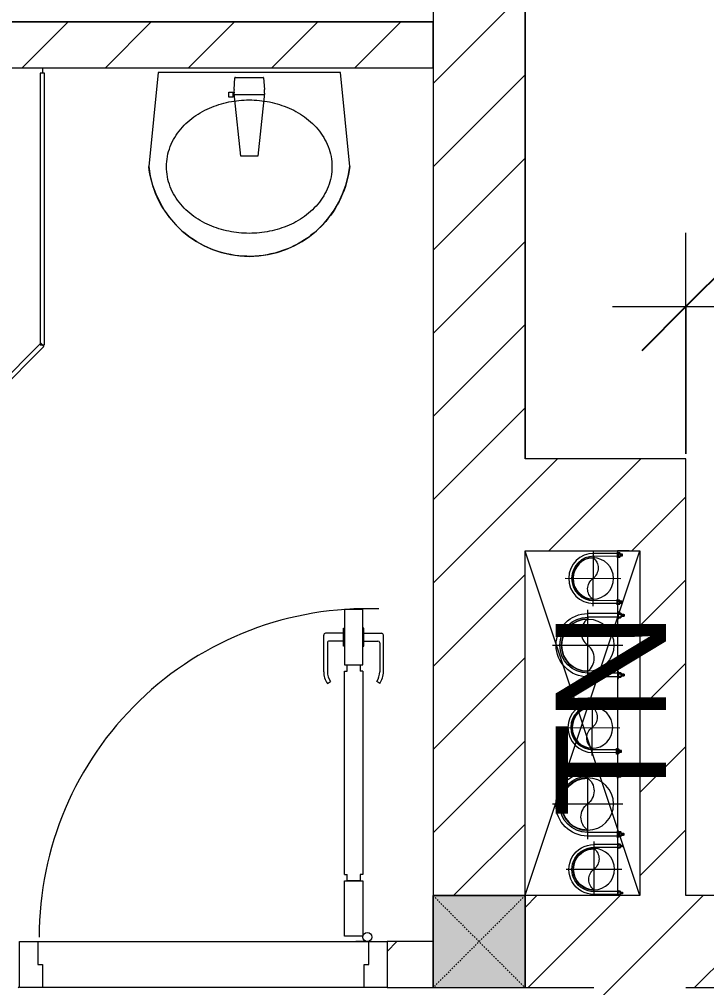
# Model space of a CAD drawing. Header units: millimetres. Extents: x 962 to 239635, y -15958 to 82755.
# Drawn here: x 102703 to 104199, y 20337 to 22442 of the extents above; entities that cross this region are included whole.
import ezdxf

# ---------------------------------------------------------------- set-up
doc = ezdxf.new("R2010")
doc.units = ezdxf.units.MM
doc.linetypes.add('Dash', pattern=[6, 3, -3])
doc.linetypes.add('IMPORT-CENTER _2_', pattern=[40.64, 25.4, -5.08, 5.08, -5.08])
for name, color, linetype, lineweight in [('0-1', 7, 'Continuous', 5), ('0-2', 250, 'Continuous', 9), ('A-ANNO-DIMS', 211, 'Continuous', 9), ('A-ANNO-DIMS-160', 211, 'Continuous', 9), ('A-DETL-GENF-1', 9, 'Continuous', 9), ('A-DOOR-1', 254, 'Continuous', 9), ('A-DOOR-2', 9, 'Continuous', 9), ('A-FLOR', 192, 'Continuous', 9), ('A-FLOR-1', 250, 'Continuous', 9), ('A-FLOR-2', 9, 'Continuous', 9), ('A-GLAZ-CURT-1', 254, 'Continuous', 9), ('A-GLAZ-CURT-2', 9, 'Continuous', 9), ('A-WALL', 113, 'Continuous', 9), ('A-WALL-1', 253, 'Continuous', 18), ('A-WALL-2', 9, 'Continuous', 9), ('A-WALL-3', 113, 'Continuous', 18), ('A-WALL-PATT-1', 10, 'Continuous', 9), ('A-WALL-PATT-2', 111, 'Continuous', 9), ('G-ANNO-TEXT-1', 7, 'Continuous', 9), ('G-IMPT', 8, 'Continuous', 9), ('G-IMPT-2', 8, 'IMPORT-CENTER _2_', 9), ('M-EQPM', 50, 'Continuous', 9), ('P-SANR-FIXT-1', 254, 'Continuous', 9), ('S-COLS', 52, 'Continuous', 9), ('S-COLS-1', 52, 'Continuous', 5), ('S-COLS-5', 52, 'Dash', 9), ('S-COLS-6', 52, 'Continuous', 18), ('S-COLS-HDLN', 52, 'Dash', 9)]:
    doc.layers.add(name, color=color, linetype=linetype, lineweight=lineweight)
doc.styles.add('Arial_10', font='arial_0.ttf', dxfattribs={"height": 240})
doc.styles.add('UTM Avo', font='UTM Avo.ttf', dxfattribs={"width": 0.9, "height": 400})
doc.dimstyles.new('1_Dim_chi_tiet_2_5', dxfattribs={"dimscale": 304.8, "dimtxt": 399.720379, "dimasz": 0.629921, "dimexe": 0.524934, "dimexo": 0.0625, "dimgap": 0.052493, "dimtad": 1, "dimdec": 0, "dimrnd": 5, "dimzin": 0, "dimdsep": 46, "dimtxsty": 'UTM Avo', "dimblk1": 'OBLIQUE', "dimblk2": 'OBLIQUE', "dimsah": 1, "dimcen": 0.09, "dimdle": 0.524934, "dimazin": 0, "dimtfac": 1, "dimtdec": 4, "dimtix": 1, "dimtmove": 0, "dimatfit": 3, "dimfxl": 1.049869, "dimfxlon": 1, "dimtvp": 1, "dimtolj": 1, "dimtzin": 0, "dimarcsym": 2})
doc.dimstyles.new('1_Dim_chi_tiet_2_5_1', dxfattribs={"dimscale": 304.8, "dimtxt": 399.720379, "dimasz": 0.629921, "dimexe": 0.524934, "dimexo": 0.0625, "dimgap": 0.052493, "dimtad": 1, "dimdec": 0, "dimrnd": 5, "dimzin": 0, "dimdsep": 46, "dimtxsty": 'UTM Avo', "dimblk1": 'OBLIQUE', "dimblk2": 'OBLIQUE', "dimsah": 1, "dimcen": 0.09, "dimdle": 0.524934, "dimazin": 0, "dimtfac": 1, "dimtdec": 4, "dimtix": 1, "dimtmove": 0, "dimatfit": 3, "dimfxl": 1.049869, "dimfxlon": 1, "dimtvp": 1, "dimtolj": 1, "dimtzin": 0, "dimarcsym": 2})
pattern_1 = [(45, (0, 0), (-90.50967, 90.50967), [])]
pattern_2 = [(45, (61750.9, 0), (-90.50967, 90.50967), [])]

# ---------------------------------------------------------------- blocks, each defined once
blk = doc.blocks.new('NCV_TKTC_KET CAU_rvt-1-TKCS_MB TẦNG 2')
at = {"layer": 'A-FLOR-1'}
blk.add_line((42052.7, 20536.9), (42052.7, 21286.9), dxfattribs=at)
blk = doc.blocks.new('DOOR_CW_01 CANH MO-PANEL KINH - DIG_02-800x2200-CỬA NHÔM KÍNH-401063-TKCS_MB TẦNG 2')
at = {"layer": 'A-DETL-GENF-1'}
for p, q in [((-347, -182), (-347, -62)), ((-347, -62), (-307, -62)), ((-307, -62), (-307, -182)), ((-307, -182), (-347, -182)), ((-341, -196), (-341, -182)), ((-341, -182), (-313, -182)), ((-313, -182), (-313, -196)), ((-347, -196), (-341, -196)), ((-347, -638), (-347, -196)), ((-307, -196), (-313, -196)), ((-307, -196), (-307, -638)), ((-383.9, -611.2), (-377.3, -615.8)), ((-270.1, -611.2), (-276.7, -615.8)), ((-392, -637), (-392, -716.5)), ((-384, -699.5), (-384, -637)), ((-347, -638), (-341, -638)), ((-307, -652), (-347, -652)), ((-347, -652), (-347, -772)), ((-341, -652), (-341, -638)), ((-313, -652), (-341, -652)), ((-307, -638), (-313, -638)), ((-313, -638), (-313, -652)), ((-307, -772), (-307, -652)), ((-270, -699.5), (-270, -637)), ((-262, -637), (-262, -716.5)), ((-349, -692.2), (-349, -731.8)), ((-347, -692.2), (-349, -692.2)), ((-347, -692.2), (-347, -731.8)), ((-307, -692.2), (-307, -731.8)), ((-307, -692.2), (-305, -692.2)), ((-305, -692.2), (-305, -731.8)), ((-349, -703.5), (-380, -703.5)), ((-305, -703.5), (-274, -703.5)), ((-349, -720.5), (-388, -720.5)), ((-349, -731.8), (-347, -731.8)), ((-305, -731.8), (-307, -731.8)), ((-305, -720.5), (-266, -720.5)), ((-347, -772), (-307, -772))]:
    blk.add_line(p, q, dxfattribs=at)
blk.add_circle((-357, -60), 10, dxfattribs=at)
for centre, radius, start, end in [((-357, -60), 714, 268, 0), ((-347, -637), 45, 145, 180), ((-347, -637), 37, 145, 180), ((-307, -637), 37, 0, 35), ((-307, -637), 45, 360, 35), ((-380, -699.5), 4, 180, 270), ((-274, -699.5), 4, 270, 0), ((-388, -716.5), 4, 180, 270), ((-266, -716.5), 4, 270, 0)]:
    blk.add_arc(centre, radius, start, end, dxfattribs=at)
at = {"layer": 'A-DOOR-2'}
for p, q in [((-400, -50), (-400, 50)), ((-400, 50), (-350, 50)), ((-350, 50), (-350, 0)), ((350, 0), (350, 50)), ((350, 50), (400, 50)), ((400, 50), (400, -50)), ((-360, 0), (-360, -50)), ((-350, 0), (-360, 0)), ((360, 0), (350, 0)), ((360, -50), (360, 0)), ((-360, -50), (-400, -50)), ((-357, -50), (-332, -50)), ((400, -50), (360, -50))]:
    blk.add_line(p, q, dxfattribs=at)
blk = doc.blocks.new('bonruatreo - Chậu rửa-V8-TKCS_MB TẦNG 2')
at = {"layer": 'P-SANR-FIXT-1'}
for p, q in [((198.4, 0), (-198.4, 0)), ((165, 0), (-165, 0)), ((218.6, -205), (198.4, 0)), ((-198.4, 0), (-218.6, -205)), ((-33, -37.3), (-31.4, -12.2)), ((-30.2, -11), (30.2, -11)), ((31.4, -12.2), (33, -37.3)), ((-44.7, -42.8), (-35.6, -42.8)), ((-44.7, -54.2), (-44.7, -42.8)), ((-35.6, -54.2), (-44.7, -54.2)), ((-35.6, -42.8), (-35.6, -44.2)), ((-35.6, -44.2), (-33.1, -44.2)), ((-35.6, -44.2), (-35.6, -52.9)), ((-35.6, -52.9), (-35.6, -54.2)), ((-32.2, -52.9), (-35.6, -52.9)), ((-32.2, -52.9), (-33.1, -44.2)), ((32.7, -48.5), (-32.7, -48.5)), ((-18.5, -182.5), (-32.2, -52.9)), ((33, -45.4), (18.5, -182.5)), ((18.5, -182.5), (-18.5, -182.5))]:
    blk.add_line(p, q, dxfattribs=at)
at = {"layer": 'P-SANR-FIXT-1', "flags": 128}
blk.add_lwpolyline([(218.6, -205), (217.4, -213.7), (215.9, -222.4), (214, -231), (211.8, -239.5), (209.3, -247.9), (206.4, -256.2), (203.2, -264.4), (199.6, -272.5), (195.8, -280.4), (191.6, -288.1), (187.1, -295.7), (182.3, -303.1), (177.3, -310.3), (171.9, -317.3), (166.3, -324.1), (160.4, -330.6), (154.2, -336.9), (147.8, -342.9), (141.2, -348.7), (134.3, -354.2), (127.3, -359.4), (120, -364.4), (112.5, -369), (104.9, -373.4), (97.1, -377.4), (89.1, -381.2), (81, -384.6), (72.7, -387.6), (64.4, -390.4), (55.9, -392.8), (47.3, -394.8), (38.7, -396.6), (30, -397.9), (21.3, -399), (12.5, -399.6), (3.7, -400), (-5.1, -399.9), (-13.9, -399.6), (-22.6, -398.8), (-31.4, -397.8), (-40.1, -396.3), (-48.7, -394.5), (-57.2, -392.4), (-65.7, -390), (-74, -387.2), (-82.2, -384.1), (-90.3, -380.6), (-98.3, -376.8), (-106.1, -372.7), (-113.7, -368.3), (-121.1, -363.6), (-128.4, -358.7), (-135.4, -353.4), (-142.2, -347.8), (-148.8, -342), (-155.2, -335.9), (-161.3, -329.6), (-167.2, -323), (-172.8, -316.2), (-178.1, -309.2), (-183.1, -302), (-187.8, -294.6), (-192.2, -287), (-196.4, -279.2), (-200.2, -271.3), (-203.7, -263.2), (-206.8, -255), (-209.7, -246.6), (-212.2, -238.2), (-214.3, -229.7), (-216.1, -221.1), (-217.6, -212.4), (-218.6, -205)], dxfattribs=at)
at = {"layer": 'P-SANR-FIXT-1'}
for centre, radius, start, end in [((-30.1, -12.3), 1.3, 91.2278, 176.4003), ((30.1, -12.3), 1.3, 3.5997, 88.7722), ((5.5, -41.4), 38.7, 173.966, 184.1457), ((-5.5, -41.4), 38.7, 353.966, 6.034), ((0, -180), 220, 186.525, 353.475)]:
    blk.add_arc(centre, radius, start, end, dxfattribs=at)
for points in [[(-180, -205), (-180, -197.6), (-178.6, -182.7), (-172.4, -161.2), (-162.5, -141.1), (-149.4, -123), (-133.8, -107), (-116.1, -93.4), (-96.9, -82.1), (-76.5, -73.2), (-55.2, -66.5), (-33.3, -62.1), (-11.2, -59.9), (11.1, -59.9), (33.3, -62.1), (55.2, -66.5), (76.5, -73.2), (96.9, -82.1), (116.1, -93.4), (133.8, -107.1), (149.5, -123), (162.5, -141.2), (172.4, -161.2), (178.6, -182.7), (180, -197.6), (180, -205)], [(180, -205), (180, -212.4), (178.6, -227.3), (172.4, -248.8), (162.5, -268.8), (149.5, -287), (133.8, -302.9), (116.1, -316.6), (96.9, -327.9), (76.5, -336.8), (55.2, -343.5), (33.3, -347.9), (11.1, -350.1), (-11.2, -350.1), (-33.3, -347.9), (-55.2, -343.5), (-76.5, -336.8), (-96.9, -327.9), (-116.1, -316.6), (-133.8, -303), (-149.4, -287), (-162.5, -268.9), (-172.4, -248.8), (-178.6, -227.3), (-180, -212.4), (-180, -205)]]:
    blk.add_open_spline(points, degree=3, dxfattribs=at)
blk = doc.blocks.new('System Panel - Glazed-901210-TKCS_MB TẦNG 2')
at = {"layer": 'A-GLAZ-CURT-2'}
for p, q in [((295.3, 5), (-295.3, 5)), ((-295.3, 5), (-295.3, -5)), ((295.3, -5), (295.3, 5)), ((-295.3, -5), (295.3, -5))]:
    blk.add_line(p, q, dxfattribs=at)
blk = doc.blocks.new('System Panel - Glazed-901211-TKCS_MB TẦNG 2')
at = {"layer": 'A-GLAZ-CURT-2'}
for p, q in [((316.6, 5), (-316.6, 5)), ((-316.6, 5), (-316.6, -5)), ((316.6, -5), (316.6, 5)), ((-316.6, -5), (316.6, -5))]:
    blk.add_line(p, q, dxfattribs=at)
blk = doc.blocks.new('NCV_TKTC_TANG 2_rvt-1-TKCS_MB TẦNG 2')
at = {"layer": 'A-WALL-PATT-1'}
h = blk.add_hatch(dxfattribs=at)
h.set_pattern_fill('FP_1', color=256, style=0, pattern_type=2)
h.set_pattern_definition(pattern_1)
h.paths.add_polyline_path([(38152.6, 22336.9), (39952.6, 22336.9), (39952.6, 22436.9), (38152.6, 22436.9), (38152.6, 22431.7)])
h.paths.add_polyline_path([(40052.6, 22336.9), (41852.6, 22336.9), (41852.6, 22436.9), (40052.6, 22436.9), (40052.6, 22342.2)])
h = blk.add_hatch(dxfattribs=at)
h.set_pattern_fill('FP_1', color=256, style=0, pattern_type=2)
h.set_pattern_definition(pattern_1)
h.paths.add_polyline_path([(40052.6, 20336.9), (40952.6, 20336.9), (40952.6, 20436.9), (40052.6, 20436.9)])
h.paths.add_polyline_path([(41752.6, 20336.9), (41852.6, 20336.9), (41852.6, 20436.9), (41752.6, 20436.9)])
at = {"layer": 'A-FLOR-2'}
for p, q in [((40052.6, 22436.9), (41852.6, 22436.9)), ((41002.6, 22336.9), (41002.6, 22325)), ((41852.6, 20436.9), (41852.6, 20536.9))]:
    blk.add_line(p, q, dxfattribs=at)
at = {"layer": 'A-WALL-1'}
for p, q in [((41852.6, 22436.9), (40052.6, 22436.9)), ((41852.6, 22336.9), (41852.6, 22436.9)), ((40052.6, 22336.9), (41852.6, 22336.9)), ((41852.6, 20436.9), (41752.6, 20436.9)), ((41752.6, 20436.9), (41752.6, 20336.9)), ((41852.6, 20336.9), (41852.6, 20436.9)), ((41752.6, 20336.9), (41852.6, 20336.9))]:
    blk.add_line(p, q, dxfattribs=at)
at = {"layer": 'A-WALL-2'}
for p, q in [((40992.6, 20436.9), (41712.6, 20436.9)), ((41702.6, 20336.9), (41002.6, 20336.9))]:
    blk.add_line(p, q, dxfattribs=at)
at = {"layer": 'A-DOOR-1', "rotation": 180}
blk.add_blockref('DOOR_CW_01 CANH MO-PANEL KINH - DIG_02-800x2200-CỬA NHÔM KÍNH-401063-TKCS_MB TẦNG 2', (41352.6, 20386.9), dxfattribs=at)
at = {"layer": 'A-GLAZ-CURT-1'}
for name, p, rotation in [('System Panel - Glazed-901210-TKCS_MB TẦNG 2', (41002.6, 22029.6), 269.9999999999991), ('System Panel - Glazed-901211-TKCS_MB TẦNG 2', (40778.7, 21510.4), 224.9999999999989)]:
    blk.add_blockref(name, p, dxfattribs=dict(at, rotation=rotation))
at = {"layer": 'P-SANR-FIXT-1'}
blk.add_blockref('bonruatreo - Chậu rửa-V8-TKCS_MB TẦNG 2', (41452.6, 22326.9), dxfattribs=at)
blk = doc.blocks.new('TKTC_XREF_251221_MB TANG 2-7 - TKTC_XREF_260130_MB TANG 2-5_dwg_$cc-V191-TKCS_MB TẦNG 2')
at = {"layer": 'G-IMPT-2'}
for p, q in [((0, -0.673), (0, 0.642)), ((-0.673, 0), (0.673, 0))]:
    blk.add_line(p, q, dxfattribs=at)
at = {"layer": 'M-EQPM'}
blk.add_circle((0, 0), 0.5, dxfattribs=at)
for centre, radius, start, end in [((0, 0), 0.5, 90, 270), ((0.188, 0.25), 0.313, 126.8699, 233.1301), ((-0.188, -0.25), 0.313, 306.8699, 53.1301)]:
    blk.add_arc(centre, radius, start, end, dxfattribs=at)
blk = doc.blocks.new('TKTC_XREF_251221_MB TANG 2-7 - TKTC_XREF_260130_MB TANG 2-5_dwg_CUM U_DN100-V192-TKCS_MB TẦNG 2')
at = {"layer": 'G-IMPT'}
blk.add_hatch(color=256, dxfattribs=at).paths.add_polyline_path([(0, -61), (0, -57), (14.8, -55.1), (28.5, -49.4), (40.3, -40.3), (49.4, -28.5), (55.1, -14.8), (57, 0), (55.1, 14.8), (49.4, 28.5), (40.3, 40.3), (28.5, 49.4), (14.8, 55.1), (0, 57), (0, 61), (15.8, 58.9), (30.5, 52.8), (43.1, 43.1), (52.8, 30.5), (58.9, 15.8), (61, 0), (58.9, -15.8), (52.8, -30.5), (43.1, -43.1), (30.5, -52.8), (15.8, -58.9)])
for p, q in [((-79.1, 66.6), (-79.1, 63.4)), ((-76.6, 66.6), (-76.6, 63.4)), ((-74.6, 66.6), (-74.6, 63.4)), ((-72.7, 69.3), (-72.7, 60.7)), ((-66.9, 67.9), (-71.7, 67.9)), ((-66.9, 62.1), (-71.7, 62.1)), ((-65, 69), (0, 69)), ((-79.1, -63.4), (-79.1, -66.6)), ((-76.6, -63.4), (-76.6, -66.6)), ((-74.6, -63.4), (-74.6, -66.6)), ((-72.7, -60.7), (-72.7, -69.3)), ((-66.9, -62.1), (-71.7, -62.1)), ((-66.9, -67.9), (-71.7, -67.9)), ((-66.9, -72.7), (-66.9, -70.8)), ((-65, -69), (0, -69))]:
    blk.add_line(p, q, dxfattribs=at)
at = {"layer": 'G-IMPT', "flags": 128}
for points in [[(-72.7, 67.6), (-78.1, 67.6), (-78.1, 62.4), (-72.7, 62.4)], [(-71.7, 59.2), (-66.9, 59.2), (-66.9, 70.8), (-71.7, 70.8)], [(-66.9, 70.8), (-66.9, 72.7), (-65, 72.7), (-65, 57.3), (-66.9, 57.3), (-66.9, 59.2)], [(-65, 61), (0, 61), (0, 57)], [(-72.7, -62.4), (-78.1, -62.4), (-78.1, -67.6), (-72.7, -67.6)], [(-71.7, -70.8), (-66.9, -70.8), (-66.9, -59.2), (-71.7, -59.2)], [(-66.9, -59.2), (-66.9, -57.3), (-65, -57.3), (-65, -72.3)], [(-65, -61), (0, -61), (0, -57)]]:
    blk.add_lwpolyline(points, dxfattribs=at)
at = {"layer": 'G-IMPT'}
for centre, radius, start, end in [((-78.1, 66.6), 0.96, 90, 180), ((-78.1, 63.4), 0.96, 180, 270), ((-71.1, 69.3), 1.56, 112.6199, 247.3801), ((-67.9, 65), 4.8, 143.1301, 216.8699), ((-71.1, 60.7), 1.56, 112.6199, 247.3801), ((0, 0), 69, 270, 90), ((0, 0), 61, 270, 90), ((0, 0), 57, 270, 90), ((-78.1, -63.4), 0.96, 90, 180), ((-78.1, -66.6), 0.96, 180, 270), ((-71.1, -60.7), 1.56, 112.6199, 247.3801), ((-67.9, -65), 4.8, 143.1301, 216.8699), ((-71.1, -69.3), 1.56, 112.6199, 247.3801)]:
    blk.add_arc(centre, radius, start, end, dxfattribs=at)
blk = doc.blocks.new('TKTC_XREF_251221_MB TANG 2-7 - TKTC_XREF_260130_MB TANG 2-5_dwg_$cc-4746800-TKCS_MB TẦNG 2')
at = {"layer": 'G-IMPT-2'}
for p, q in [((0, -0.673), (0, 0.673)), ((-0.673, 0), (0.673, 0))]:
    blk.add_line(p, q, dxfattribs=at)
at = {"layer": 'M-EQPM'}
blk.add_circle((0, 0), 0.5, dxfattribs=at)
for centre, radius, start, end in [((0, 0), 0.5, 90, 270), ((0.188, 0.25), 0.313, 126.8699, 233.1301), ((-0.188, -0.25), 0.313, 306.8699, 53.1301)]:
    blk.add_arc(centre, radius, start, end, dxfattribs=at)
blk = doc.blocks.new('TKTC_XREF_251221_MB TANG 2-7 - TKTC_XREF_260130_MB TANG 2-5_dwg_CUM U_DN100-4746796-TKCS_MB TẦNG 2')
at = {"layer": 'G-IMPT'}
blk.add_hatch(color=256, dxfattribs=at).paths.add_polyline_path([(0, 61), (0, 57), (14.8, 55.1), (28.5, 49.4), (40.3, 40.3), (49.4, 28.5), (55.1, 14.8), (57, 0), (55.1, -14.8), (49.4, -28.5), (40.3, -40.3), (28.5, -49.4), (14.8, -55.1), (0, -57), (0, -61), (15.8, -58.9), (30.5, -52.8), (43.1, -43.1), (52.8, -30.5), (58.9, -15.8), (61, 0), (58.9, 15.8), (52.8, 30.5), (43.1, 43.1), (30.5, 52.8), (15.8, 58.9)])
for p, q in [((-79.1, 66.6), (-79.1, 63.4)), ((-76.6, 66.6), (-76.6, 63.4)), ((-74.6, 66.6), (-74.6, 63.4)), ((-72.7, 69.3), (-72.7, 60.7)), ((-66.9, 67.9), (-71.7, 67.9)), ((-66.9, 62.1), (-71.7, 62.1)), ((-65, 69), (0, 69)), ((-79.1, -63.4), (-79.1, -66.6)), ((-76.6, -63.4), (-76.6, -66.6)), ((-74.6, -63.4), (-74.6, -66.6)), ((-72.7, -60.7), (-72.7, -69.3)), ((-66.9, -62.1), (-71.7, -62.1)), ((-66.9, -67.9), (-71.7, -67.9)), ((-65, -69), (0, -69))]:
    blk.add_line(p, q, dxfattribs=at)
at = {"layer": 'G-IMPT', "flags": 128}
for points in [[(-72.7, 67.6), (-78.1, 67.6), (-78.1, 62.4), (-72.7, 62.4)], [(-71.7, 59.2), (-66.9, 59.2), (-66.9, 70.8), (-71.7, 70.8)], [(-66.9, 70.8), (-66.9, 72.7), (-65, 72.7), (-65, 57.3), (-66.9, 57.3), (-66.9, 59.2)], [(-65, 61), (0, 61), (0, 57)], [(-72.7, -62.4), (-78.1, -62.4), (-78.1, -67.6), (-72.7, -67.6)], [(-71.7, -70.8), (-66.9, -70.8), (-66.9, -59.2), (-71.7, -59.2)], [(-66.9, -59.2), (-66.9, -57.3), (-65, -57.3), (-65, -72.7), (-66.9, -72.7), (-66.9, -70.8)], [(-65, -61), (0, -61), (0, -57)]]:
    blk.add_lwpolyline(points, dxfattribs=at)
at = {"layer": 'G-IMPT'}
for centre, radius, start, end in [((-78.1, 66.6), 0.96, 90, 180), ((-78.1, 63.4), 0.96, 180, 270), ((-71.1, 69.3), 1.56, 112.6199, 247.3801), ((-67.9, 65), 4.8, 143.1301, 216.8699), ((-71.1, 60.7), 1.56, 112.6199, 247.3801), ((0, 0), 69, 270, 90), ((0, 0), 61, 270, 90), ((0, 0), 57, 270, 90), ((-78.1, -63.4), 0.96, 90, 180), ((-78.1, -66.6), 0.96, 180, 270), ((-71.1, -60.7), 1.56, 112.6199, 247.3801), ((-67.9, -65), 4.8, 143.1301, 216.8699), ((-71.1, -69.3), 1.56, 112.6199, 247.3801)]:
    blk.add_arc(centre, radius, start, end, dxfattribs=at)
blk = doc.blocks.new('TKTC_XREF_251221_MB TANG 2-7 - TKTC_XREF_260130_MB TANG 2-5_dwg_$cc-V158-TKCS_MB TẦNG 2')
at = {"layer": 'G-IMPT-2'}
for p, q in [((0, -0.673), (0, 0.673)), ((-0.673, 0), (0.673, 0))]:
    blk.add_line(p, q, dxfattribs=at)
at = {"layer": 'M-EQPM'}
blk.add_circle((0, 0), 0.5, dxfattribs=at)
for centre, radius, start, end in [((0, 0), 0.5, 90, 270), ((0.188, 0.25), 0.313, 126.8699, 233.1301), ((-0.188, -0.25), 0.313, 306.8699, 53.1301)]:
    blk.add_arc(centre, radius, start, end, dxfattribs=at)
blk = doc.blocks.new('TKTC_XREF_251221_MB TANG 2-7 - TKTC_XREF_260130_MB TANG 2-5_dwg_CUM U_DN100-4746799-TKCS_MB TẦNG 2')
at = {"layer": 'G-IMPT'}
blk.add_hatch(color=256, dxfattribs=at).paths.add_polyline_path([(0, 61), (15.8, 58.9), (30.5, 52.8), (43.1, 43.1), (52.8, 30.5), (58.9, 15.8), (61, 0), (58.9, -15.8), (52.8, -30.5), (43.1, -43.1), (30.5, -52.8), (15.8, -58.9), (0, -61), (0, -57), (14.8, -55.1), (28.5, -49.4), (40.3, -40.3), (49.4, -28.5), (55.1, -14.8), (57, 0), (55.1, 14.8), (49.4, 28.5), (40.3, 40.3), (28.5, 49.4), (14.8, 55.1), (0, 57)])
for p, q in [((-79.1, 66.6), (-79.1, 63.4)), ((-76.6, 66.6), (-76.6, 63.4)), ((-74.6, 66.6), (-74.6, 63.4)), ((-72.7, 69.3), (-72.7, 60.7)), ((-66.9, 67.9), (-71.7, 67.9)), ((-65, 69), (0, 69)), ((-66.9, 62.1), (-71.7, 62.1)), ((-72.7, -60.7), (-72.7, -69.3)), ((-66.9, -62.1), (-71.7, -62.1)), ((-79.1, -63.4), (-79.1, -66.6)), ((-76.6, -63.4), (-76.6, -66.6)), ((-74.6, -63.4), (-74.6, -66.6)), ((-66.9, -67.9), (-71.7, -67.9)), ((-65, -69), (0, -69))]:
    blk.add_line(p, q, dxfattribs=at)
at = {"layer": 'G-IMPT', "flags": 128}
for points in [[(-72.7, 67.6), (-78.1, 67.6), (-78.1, 62.4), (-72.7, 62.4)], [(-71.7, 59.2), (-66.9, 59.2), (-66.9, 70.8), (-71.7, 70.8)], [(-66.9, 70.8), (-66.9, 72.7), (-65, 72.7), (-65, 57.3), (-66.9, 57.3), (-66.9, 59.2)], [(-65, 61), (0, 61), (0, 57)], [(-72.7, -62.4), (-78.1, -62.4), (-78.1, -67.6), (-72.7, -67.6)], [(-71.7, -70.8), (-66.9, -70.8), (-66.9, -59.2), (-71.7, -59.2)], [(-66.9, -59.2), (-66.9, -57.3), (-65, -57.3), (-65, -72.7), (-66.9, -72.7), (-66.9, -70.8)], [(-65, -61), (0, -61), (0, -57)]]:
    blk.add_lwpolyline(points, dxfattribs=at)
at = {"layer": 'G-IMPT'}
for centre, radius, start, end in [((-78.1, 66.6), 0.96, 90, 180), ((-78.1, 63.4), 0.96, 180, 270), ((-71.1, 69.3), 1.56, 112.6199, 247.3801), ((-67.9, 65), 4.8, 143.1301, 216.8699), ((0, 0), 69, 270, 90), ((-71.1, 60.7), 1.56, 112.6199, 247.3801), ((0, 0), 61, 270, 90), ((0, 0), 57, 270, 90), ((-78.1, -63.4), 0.96, 90, 180), ((-71.1, -60.7), 1.56, 112.6199, 247.3801), ((-67.9, -65), 4.8, 143.1301, 216.8699), ((-78.1, -66.6), 0.96, 180, 270), ((-71.1, -69.3), 1.56, 112.6199, 247.3801)]:
    blk.add_arc(centre, radius, start, end, dxfattribs=at)
blk = doc.blocks.new('TKTC_XREF_251221_MB TANG 2-7 - TKTC_XREF_260130_MB TANG 2-5_dwg_$cc-4746798-TKCS_MB TẦNG 2')
at = {"layer": 'G-IMPT-2'}
for p, q in [((0, -0.673), (0, 0.673)), ((-0.673, 0), (0.673, 0))]:
    blk.add_line(p, q, dxfattribs=at)
at = {"layer": 'M-EQPM'}
blk.add_circle((0, 0), 0.5, dxfattribs=at)
for centre, radius, start, end in [((0, 0), 0.5, 90, 270), ((0.188, 0.25), 0.313, 126.8699, 233.1301), ((-0.188, -0.25), 0.313, 306.8699, 53.1301)]:
    blk.add_arc(centre, radius, start, end, dxfattribs=at)
blk = doc.blocks.new('TKTC_XREF_251221_MB TANG 2-7 - TKTC_XREF_260130_MB TANG 2-5_dwg_$cc-V199-TKCS_MB TẦNG 2')
at = {"layer": 'G-IMPT-2'}
for p, q in [((0, -0.67), (0, 0.673)), ((-0.673, 0), (0.673, 0))]:
    blk.add_line(p, q, dxfattribs=at)
at = {"layer": 'M-EQPM'}
blk.add_circle((0, 0), 0.5, dxfattribs=at)
for centre, radius, start, end in [((0, 0), 0.5, 90, 270), ((0.188, 0.25), 0.313, 126.8699, 233.1301), ((-0.188, -0.25), 0.313, 306.8699, 53.1301)]:
    blk.add_arc(centre, radius, start, end, dxfattribs=at)
blk = doc.blocks.new('TKTC_XREF_251221_MB TANG 2-7 - TKTC_XREF_251221_MB TANG 2-7-2039446-TKCS_MB TẦNG 2')
at = {"layer": 'M-EQPM'}
for p, q in [((8626.3, 4050), (8601.3, 4049.8)), ((8601.3, 4049.8), (8601.3, 3300))]:
    blk.add_line(p, q, dxfattribs=at)
at = {"extrusion": (0, 0, -1)}
for name, p, xscale, yscale, zscale, rotation in [('TKTC_XREF_251221_MB TANG 2-7 - TKTC_XREF_260130_MB TANG 2-5_dwg_$cc-V199-TKCS_MB TẦNG 2', (-8547.6, 3989.7), 90.00000000005119, 90.00000000005119, -90.0000000000512, 180.3740267799373), ('TKTC_XREF_251221_MB TANG 2-7 - TKTC_XREF_260130_MB TANG 2-5_dwg_CUM U_DN100-4746799-TKCS_MB TẦNG 2', (-8536.4, 3844.6), 0.9974999999999965, 0.9974999999999965, -0.9974999999999965, 0.0009913385626578414), ('TKTC_XREF_251221_MB TANG 2-7 - TKTC_XREF_260130_MB TANG 2-5_dwg_$cc-4746800-TKCS_MB TẦNG 2', (-8545.8, 3665.4), 90.00000000005119, 90.00000000005119, -90.0000000000512, 180.3740267799373), ('TKTC_XREF_251221_MB TANG 2-7 - TKTC_XREF_260130_MB TANG 2-5_dwg_$cc-V158-TKCS_MB TẦNG 2', (-8535.9, 3499.3), 113.7150000000092, 113.7150000000092, -113.7150000000092, 179.9990086636432), ('TKTC_XREF_251221_MB TANG 2-7 - TKTC_XREF_260130_MB TANG 2-5_dwg_CUM U_DN100-4746799-TKCS_MB TẦNG 2', (-8535.9, 3498.4), 0.9975000000000005, 0.9975000000000005, -0.9975000000000005, 0.000991338195008684), ('TKTC_XREF_251221_MB TANG 2-7 - TKTC_XREF_260130_MB TANG 2-5_dwg_$cc-V191-TKCS_MB TẦNG 2', (-8549.8, 3357.6), 89.77500000000572, 89.77500000000572, -89.77500000000572, 180.0009685526747), ('TKTC_XREF_251221_MB TANG 2-7 - TKTC_XREF_260130_MB TANG 2-5_dwg_CUM U_DN100-V192-TKCS_MB TẦNG 2', (-8549.8, 3356.9), 0.7875000000000006, 0.7875000000000006, -0.7875000000000006, 0.002951227274326912)]:
    blk.add_blockref(name, p, dxfattribs=dict(at, xscale=xscale, yscale=yscale, zscale=zscale, rotation=rotation))
for name, p, xscale, yscale, zscale, rotation in [('TKTC_XREF_251221_MB TANG 2-7 - TKTC_XREF_260130_MB TANG 2-5_dwg_CUM U_DN100-4746796-TKCS_MB TẦNG 2', (8549.5, 3989.7), 0.7894736842105242, 0.7894736842105242, 0.7894736842105242, 179.6259732184666), ('TKTC_XREF_251221_MB TANG 2-7 - TKTC_XREF_260130_MB TANG 2-5_dwg_$cc-4746798-TKCS_MB TẦNG 2', (8536.4, 3844.6), 113.7150000000092, 113.7150000000092, 113.7150000000092, 359.9990086636432), ('TKTC_XREF_251221_MB TANG 2-7 - TKTC_XREF_260130_MB TANG 2-5_dwg_CUM U_DN100-4746796-TKCS_MB TẦNG 2', (8547.7, 3665.4), 0.7894736842105242, 0.7894736842105242, 0.7894736842105242, 179.6259732184666)]:
    blk.add_blockref(name, p, dxfattribs=dict(xscale=xscale, yscale=yscale, zscale=zscale, rotation=rotation))
blk = doc.blocks.new('G1_SOF - BO TRU - 200x200-3052400-TKCS_MB TẦNG 2')
at = {"layer": 'S-COLS-HDLN'}
for p, q in [((-100, 100), (100, -100)), ((100, 100), (-100, -100))]:
    blk.add_line(p, q, dxfattribs=at)
blk = doc.blocks.new('DIMBLOCK229-TKCS_MB TẦNG 2')
at = {"layer": 'A-ANNO-DIMS-160'}
for p, q in [((106203.5, 22137.8), (106203.5, 21657.8)), ((106203.5, 21817.8), (106203.5, 22137.8)), ((104153.5, 21497.8), (104153.5, 21977.8)), ((103993.5, 21817.8), (106363.5, 21817.8)), ((104153.5, 21817.8), (104153.5, 21497.8))]:
    blk.add_line(p, q, dxfattribs=at)
at = {"layer": 'A-ANNO-DIMS-160', "lineweight": 25}
for p, q in [((104153.5, 21817.8), (104249.5, 21913.8)), ((106203.5, 21817.8), (106299.5, 21913.8)), ((104153.5, 21817.8), (104057.5, 21721.8)), ((106203.5, 21817.8), (106107.5, 21721.8))]:
    blk.add_line(p, q, dxfattribs=at)
at = {"layer": 'A-ANNO-DIMS-160', "color": 0, "insert": (104630.7, 22337.4), "char_height": 400, "width": 1314.636, "attachment_point": 1, "line_spacing_factor": 1.110334, "style": 'UTM Avo'}
blk.add_mtext('2050', dxfattribs=at)
blk = doc.blocks.new('_Oblique')
at = {"color": 0, "linetype": 'ByBlock', "lineweight": -2}
blk.add_line((-0.5, -0.5), (0.5, 0.5), dxfattribs=at)
blk = doc.blocks.new('DIMBLOCK350-TKCS_MB TẦNG 2')
at = {"layer": 'A-ANNO-DIMS-160'}
for p, q in [((95603.5, 20186.3), (95603.5, 19706.3)), ((95603.5, 19866.3), (95603.5, 20186.3)), ((103953.5, 20186.3), (103953.5, 19706.3)), ((103953.5, 19866.3), (103953.5, 20186.3)), ((95443.5, 19866.3), (104113.5, 19866.3))]:
    blk.add_line(p, q, dxfattribs=at)
at = {"layer": 'A-ANNO-DIMS-160', "lineweight": 25}
for p, q in [((95603.5, 19866.3), (95699.5, 19962.3)), ((103953.5, 19866.3), (104049.5, 19962.3)), ((95603.5, 19866.3), (95507.5, 19770.3)), ((103953.5, 19866.3), (103857.5, 19770.3))]:
    blk.add_line(p, q, dxfattribs=at)
at = {"layer": 'A-ANNO-DIMS-160', "color": 0, "insert": (99230.7, 20385.9), "char_height": 400, "width": 1314.636, "attachment_point": 1, "line_spacing_factor": 1.110334, "style": 'UTM Avo'}
blk.add_mtext('8350', dxfattribs=at)

msp = doc.modelspace()

# ---------------------------------------------------------------- hatches: boundary and pattern name
at = {"layer": 'A-WALL-PATT-2'}
h = msp.add_hatch(dxfattribs=at)
h.set_pattern_fill('FP_1', color=256, style=0, pattern_type=2)
h.set_pattern_definition(pattern_2)
h.paths.add_polyline_path([(103759.4, 21486.9), (103803.5, 21486.9), (103803.5, 24197.4), (103603.5, 24197.4), (103603.5, 21486.9)])
h.paths.add_polyline_path([(103603.5, 25287.4), (103803.5, 25287.4), (103803.5, 25436.9), (103603.5, 25436.9)])
h = msp.add_hatch(dxfattribs=at)
h.set_pattern_fill('FP_1', color=256, style=0, pattern_type=2)
h.set_pattern_definition(pattern_2)
h.paths.add_polyline_path([(103603.5, 20536.9), (103803.5, 20536.9), (103803.5, 21486.9), (103603.5, 21486.9), (103603.5, 20971.9)])
h = msp.add_hatch(dxfattribs=at)
h.set_pattern_fill('FP_1', color=256, style=0, pattern_type=2)
h.set_pattern_definition(pattern_2)
h.paths.add_polyline_path([(104053.5, 21286.9), (104153.5, 21286.9), (104153.5, 21486.9), (103803.5, 21486.9), (103803.5, 21286.9)])
h = msp.add_hatch(dxfattribs=at)
h.set_pattern_fill('FP_1', color=256, style=0, pattern_type=2)
h.set_pattern_definition(pattern_2)
h.paths.add_polyline_path([(104153.5, 20536.9), (104153.5, 21286.9), (104053.5, 21286.9), (104053.5, 20536.9)])
h = msp.add_hatch(dxfattribs=at)
h.set_pattern_fill('FP_1', color=256, style=0, pattern_type=2)
h.set_pattern_definition(pattern_2)
h.paths.add_polyline_path([(103803.5, 20336.9), (104153.5, 20336.9), (104153.5, 20536.9), (103803.5, 20536.9), (103803.5, 20442.8)])
h = msp.add_hatch(dxfattribs=at)
h.set_pattern_fill('FP_1', color=256, style=0, pattern_type=2)
h.set_pattern_definition(pattern_2)
h.paths.add_polyline_path([(106253.5, 20336.9), (106553.5, 20336.9), (106553.5, 20536.9), (106253.5, 20536.9)])
h.paths.add_polyline_path([(104968.5, 20336.9), (105263.5, 20336.9), (105263.5, 20536.9), (104153.5, 20536.9), (104153.5, 20336.9), (104565.5, 20336.9)])
h = msp.add_hatch(dxfattribs=at)
h.set_pattern_fill('FP_1', color=256, style=0, pattern_type=2)
h.set_pattern_definition(pattern_2)
h.paths.add_polyline_path([(103953.5, 17436.9), (104153.5, 17436.9), (104153.5, 20336.9), (103953.5, 20336.9), (103953.5, 18326.4)])
at = {"layer": 'S-COLS-1'}
msp.add_hatch(color=256, dxfattribs=at).paths.add_polyline_path([(103803.5, 20336.9), (103803.5, 20536.9), (103603.5, 20536.9), (103603.5, 20336.9)])

# ---------------------------------------------------------------- linework, layer by layer
at = {"layer": '0-2'}
for p, q in [((103803.5, 20538.2), (104053.5, 21286.9)), ((104053.5, 20536.9), (103803.5, 21285.7))]:
    msp.add_line(p, q, dxfattribs=at)
at = {"layer": 'A-FLOR'}
msp.add_line((103803.5, 25436.9), (103803.5, 21486.9), dxfattribs=at)
at = {"layer": 'A-WALL'}
for p, q in [((103603.5, 20536.9), (103803.5, 20536.9)), ((103803.5, 20536.9), (103803.5, 20336.9))]:
    msp.add_line(p, q, dxfattribs=at)
at = {"layer": 'A-WALL-3'}
for p, q in [((103603.5, 24197.4), (103603.5, 20536.9)), ((103803.5, 21486.9), (103803.5, 24197.4)), ((104153.5, 21486.9), (103803.5, 21486.9)), ((104153.5, 20536.9), (104153.5, 21486.9)), ((103803.5, 21286.9), (104053.5, 21286.9)), ((103803.5, 20536.9), (103803.5, 21286.9)), ((104053.5, 21286.9), (104053.5, 20536.9)), ((104053.5, 20536.9), (103803.5, 20536.9)), ((105263.5, 20536.9), (104153.5, 20536.9)), ((103803.5, 20336.9), (103953.5, 20336.9)), ((104153.5, 20336.9), (105263.5, 20336.9))]:
    msp.add_line(p, q, dxfattribs=at)
at = {"layer": 'S-COLS'}
for p, q in [((103803.5, 20536.9), (103603.5, 20536.9)), ((103803.5, 20336.9), (103803.5, 20536.9))]:
    msp.add_line(p, q, dxfattribs=at)
at = {"layer": 'S-COLS-6'}
for p, q in [((103603.5, 20536.9), (103603.5, 20336.9)), ((103603.5, 20336.9), (103803.5, 20336.9))]:
    msp.add_line(p, q, dxfattribs=at)

# ---------------------------------------------------------------- block references
at = {"layer": '0-1'}
for name in ['NCV_TKTC_KET CAU_rvt-1-TKCS_MB TẦNG 2', 'NCV_TKTC_TANG 2_rvt-1-TKCS_MB TẦNG 2']:
    msp.add_blockref(name, (61750.9, 0), dxfattribs=at)
at = {"layer": 'M-EQPM'}
msp.add_blockref('TKTC_XREF_251221_MB TANG 2-7 - TKTC_XREF_251221_MB TANG 2-7-2039446-TKCS_MB TẦNG 2', (95403.5, 17236.9), dxfattribs=at)
at = {"layer": 'S-COLS-5'}
msp.add_blockref('G1_SOF - BO TRU - 200x200-3052400-TKCS_MB TẦNG 2', (103703.5, 20436.9), dxfattribs=at)

# ---------------------------------------------------------------- texts
at = {"layer": 'G-ANNO-TEXT-1', "insert": (103990.2, 20931.4), "char_height": 240, "width": 624, "attachment_point": 5, "rotation": 90, "line_spacing_factor": 0.936439, "style": 'Arial_10'}
msp.add_mtext('\\pt79.9992,160.0008,240,319.9992,400.0008,480,559.9992,640.0008,720,799.9992,880.0008,960,1039.9992,1120.0008,1200,1279.9992,1360.0008,1440,1519.9992,1600.0008,1680,1759.9992,1840.0008,1920,1999.9992,2080.0008,2160,2239.9992,2320.0008,2400,2479.9992,2560.0008;TN', dxfattribs=at)

# ---------------------------------------------------------------- dimensions: what is measured, and where the dimension line sits
at = {"layer": 'A-ANNO-DIMS'}
for base, p1, p2, dimstyle, override, picture, middle in [((106203.5, 21817.8), (104153.5, 21497.8), (106203.5, 22137.8), '1_Dim_chi_tiet_2_5', {"dimpost": '<>', "dimfxl": 2147.580033}, 'DIMBLOCK229-TKCS_MB TẦNG 2', (105178.5, 22040.8)), ((103953.5, 19866.3), (95603.5, 20186.3), (103953.5, 20186.3), '1_Dim_chi_tiet_2_5_1', {"dimpost": '<>', "dimfxl": 8350}, 'DIMBLOCK350-TKCS_MB TẦNG 2', (99778.5, 20089.3))]:
    dim = msp.add_linear_dim(base=base, p1=p1, p2=p2, dimstyle=dimstyle, override=override, dxfattribs=at)
    dim.commit()
    dim.dimension.update_dxf_attribs({"geometry": picture, "text_midpoint": middle})

doc.saveas('drawing.dxf')
